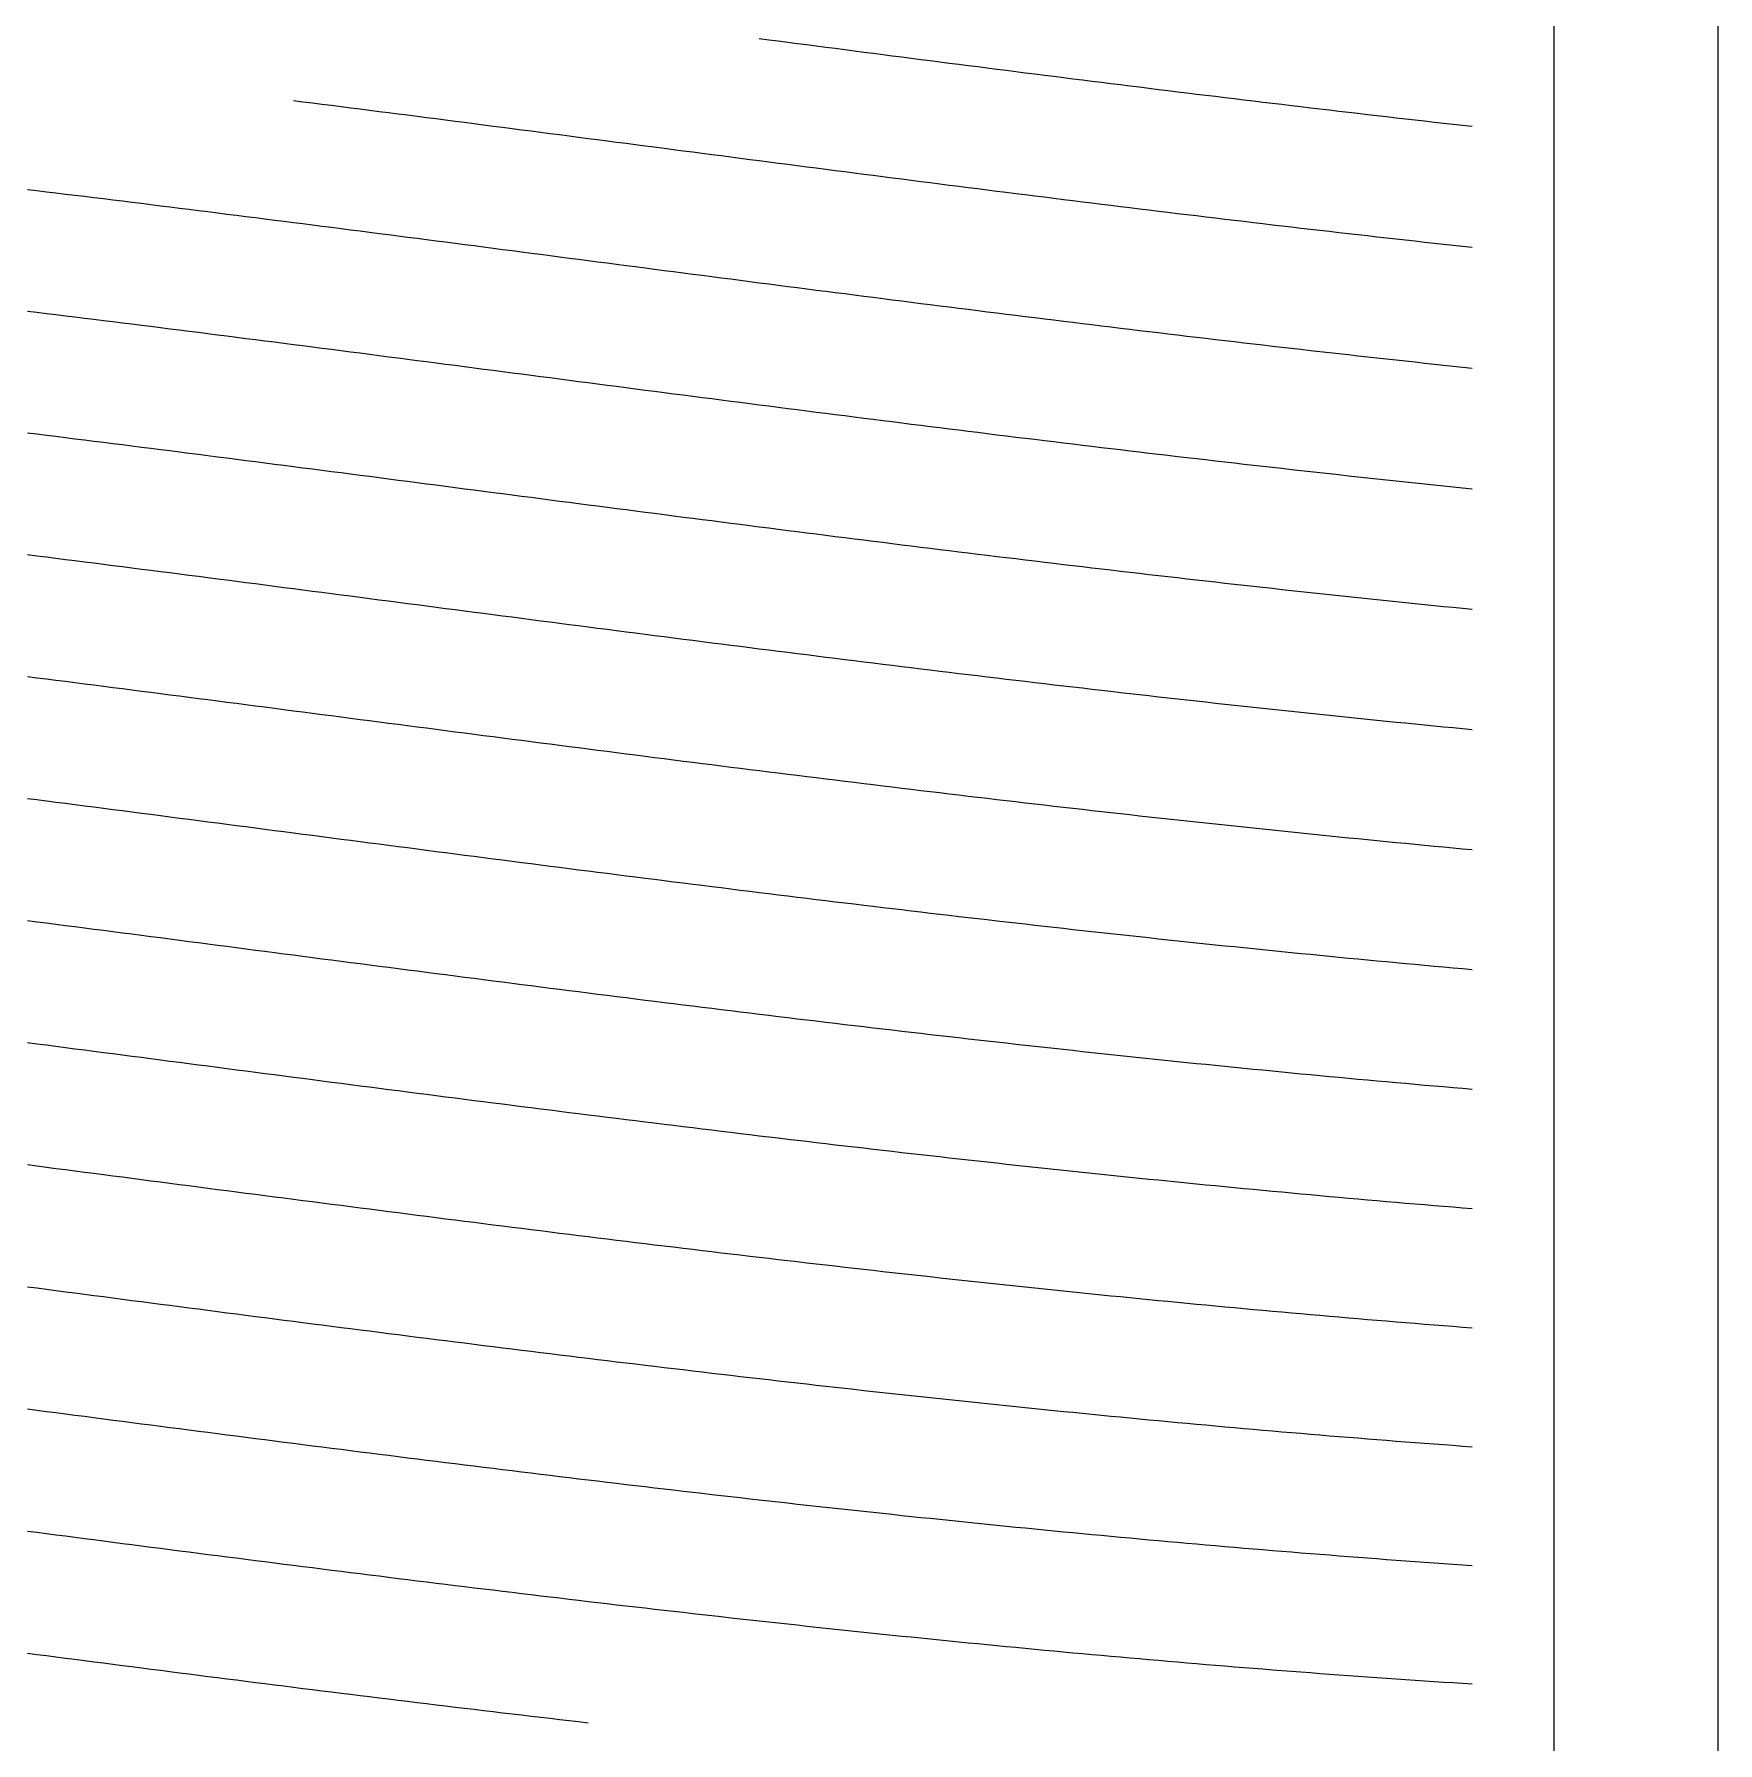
# Model space of a CAD drawing. Header units: millimetres. Extents: x 7 to 193, y 7 to 313.
# Drawn here: x 151.9 to 193, y 178.43 to 220.12 of the extents above; entities that cross this region are included whole.
import ezdxf

# ---------------------------------------------------------------- set-up
doc = ezdxf.new("R2010")
doc.units = ezdxf.units.MM
doc.layers.add('STUDY_GUIDES', color=7, linetype='Continuous')

msp = doc.modelspace()

# ---------------------------------------------------------------- linework, layer by layer
at = {"layer": 'STUDY_GUIDES'}
for points in [[(193, 301), (193, 19)], [(189, 300), (189, 20)], [(169.6, 220.0112), (169.832, 219.9811), (170.064, 219.9509), (170.296, 219.9208), (170.528, 219.8907), (170.76, 219.8607), (170.992, 219.8306), (171.224, 219.8006), (171.456, 219.7705), (171.688, 219.7405), (171.92, 219.7105), (172.152, 219.6805), (172.384, 219.6506), (172.616, 219.6207), (172.848, 219.5908), (173.08, 219.5609), (173.312, 219.5311), (173.544, 219.5013), (173.776, 219.4715), (174.008, 219.4417), (174.24, 219.412), (174.472, 219.3824), (174.704, 219.3527), (174.936, 219.3231), (175.168, 219.2936), (175.4, 219.264), (175.632, 219.2346), (175.864, 219.2051), (176.096, 219.1757), (176.328, 219.1464), (176.56, 219.1171), (176.792, 219.0878), (177.024, 219.0586), (177.256, 219.0295), (177.488, 219.0004), (177.72, 218.9714), (177.952, 218.9424), (178.184, 218.9135), (178.416, 218.8846), (178.648, 218.8558), (178.88, 218.827), (179.112, 218.7983), (179.344, 218.7697), (179.576, 218.7411), (179.808, 218.7126), (180.04, 218.6842), (180.272, 218.6558), (180.504, 218.6276), (180.736, 218.5993), (180.968, 218.5712), (181.2, 218.5431), (181.432, 218.5151), (181.664, 218.4872), (181.896, 218.4593), (182.128, 218.4315), (182.36, 218.4039), (182.592, 218.3762), (182.824, 218.3487), (183.056, 218.3213), (183.288, 218.2939), (183.52, 218.2666), (183.752, 218.2394), (183.984, 218.2123), (184.216, 218.1853), (184.448, 218.1584), (184.68, 218.1316), (184.912, 218.1048), (185.144, 218.0782), (185.376, 218.0516), (185.608, 218.0252), (185.84, 217.9988), (186.072, 217.9726), (186.304, 217.9464), (186.536, 217.9204), (186.768, 217.8944), (187, 217.8686)], [(158.232, 218.4978), (158.464, 218.4685), (158.696, 218.4392), (158.928, 218.4098), (159.16, 218.3804), (159.392, 218.3509), (159.624, 218.3214), (159.856, 218.2919), (160.088, 218.2623), (160.32, 218.2327), (160.552, 218.203), (160.784, 218.1733), (161.016, 218.1436), (161.248, 218.1138), (161.48, 218.0841), (161.712, 218.0542), (161.944, 218.0244), (162.176, 217.9945), (162.408, 217.9646), (162.64, 217.9347), (162.872, 217.9047), (163.104, 217.8747), (163.336, 217.8447), (163.568, 217.8147), (163.8, 217.7847), (164.032, 217.7546), (164.264, 217.7245), (164.496, 217.6944), (164.728, 217.6643), (164.96, 217.6342), (165.192, 217.6041), (165.424, 217.574), (165.656, 217.5438), (165.888, 217.5137), (166.12, 217.4835), (166.352, 217.4534), (166.584, 217.4232), (166.816, 217.3931), (167.048, 217.3629), (167.28, 217.3327), (167.512, 217.3026), (167.744, 217.2724), (167.976, 217.2423), (168.208, 217.2121), (168.44, 217.182), (168.672, 217.1519), (168.904, 217.1218), (169.136, 217.0917), (169.368, 217.0616), (169.6, 217.0316), (169.832, 217.0015), (170.064, 216.9715), (170.296, 216.9415), (170.528, 216.9115), (170.76, 216.8815), (170.992, 216.8516), (171.224, 216.8216), (171.456, 216.7917), (171.688, 216.7619), (171.92, 216.732), (172.152, 216.7022), (172.384, 216.6724), (172.616, 216.6427), (172.848, 216.613), (173.08, 216.5833), (173.312, 216.5537), (173.544, 216.5241), (173.776, 216.4945), (174.008, 216.465), (174.24, 216.4355), (174.472, 216.4061), (174.704, 216.3767), (174.936, 216.3473), (175.168, 216.318), (175.4, 216.2888), (175.632, 216.2596), (175.864, 216.2304), (176.096, 216.2013), (176.328, 216.1723), (176.56, 216.1433), (176.792, 216.1144), (177.024, 216.0855), (177.256, 216.0567), (177.488, 216.0279), (177.72, 215.9992), (177.952, 215.9706), (178.184, 215.942), (178.416, 215.9135), (178.648, 215.8851), (178.88, 215.8567), (179.112, 215.8284), (179.344, 215.8002), (179.576, 215.7721), (179.808, 215.744), (180.04, 215.716), (180.272, 215.6881), (180.504, 215.6602), (180.736, 215.6324), (180.968, 215.6047), (181.2, 215.5771), (181.432, 215.5496), (181.664, 215.5221), (181.896, 215.4948), (182.128, 215.4675), (182.36, 215.4403), (182.592, 215.4132), (182.824, 215.3862), (183.056, 215.3592), (183.288, 215.3324), (183.52, 215.3057), (183.752, 215.279), (183.984, 215.2525), (184.216, 215.226), (184.448, 215.1997), (184.68, 215.1734), (184.912, 215.1472), (185.144, 215.1212), (185.376, 215.0952), (185.608, 215.0694), (185.84, 215.0436), (186.072, 215.018), (186.304, 214.9925), (186.536, 214.967), (186.768, 214.9417), (187, 214.9165)], [(151.736, 216.3279), (151.968, 216.3), (152.2, 216.272), (152.432, 216.244), (152.664, 216.2159), (152.896, 216.1877), (153.128, 216.1594), (153.36, 216.1311), (153.592, 216.1027), (153.824, 216.0742), (154.056, 216.0457), (154.288, 216.0171), (154.52, 215.9885), (154.752, 215.9597), (154.984, 215.931), (155.216, 215.9021), (155.448, 215.8732), (155.68, 215.8443), (155.912, 215.8153), (156.144, 215.7862), (156.376, 215.7571), (156.608, 215.7279), (156.84, 215.6987), (157.072, 215.6694), (157.304, 215.6401), (157.536, 215.6107), (157.768, 215.5813), (158, 215.5519), (158.232, 215.5224), (158.464, 215.4928), (158.696, 215.4632), (158.928, 215.4336), (159.16, 215.404), (159.392, 215.3743), (159.624, 215.3445), (159.856, 215.3148), (160.088, 215.285), (160.32, 215.2552), (160.552, 215.2253), (160.784, 215.1954), (161.016, 215.1655), (161.248, 215.1356), (161.48, 215.1056), (161.712, 215.0757), (161.944, 215.0457), (162.176, 215.0156), (162.408, 214.9856), (162.64, 214.9555), (162.872, 214.9255), (163.104, 214.8954), (163.336, 214.8653), (163.568, 214.8352), (163.8, 214.8051), (164.032, 214.7749), (164.264, 214.7448), (164.496, 214.7146), (164.728, 214.6845), (164.96, 214.6543), (165.192, 214.6242), (165.424, 214.594), (165.656, 214.5638), (165.888, 214.5337), (166.12, 214.5035), (166.352, 214.4734), (166.584, 214.4432), (166.816, 214.4131), (167.048, 214.383), (167.28, 214.3529), (167.512, 214.3227), (167.744, 214.2927), (167.976, 214.2626), (168.208, 214.2325), (168.44, 214.2025), (168.672, 214.1724), (168.904, 214.1424), (169.136, 214.1124), (169.368, 214.0824), (169.6, 214.0525), (169.832, 214.0226), (170.064, 213.9927), (170.296, 213.9628), (170.528, 213.933), (170.76, 213.9032), (170.992, 213.8734), (171.224, 213.8436), (171.456, 213.8139), (171.688, 213.7842), (171.92, 213.7546), (172.152, 213.725), (172.384, 213.6954), (172.616, 213.6659), (172.848, 213.6364), (173.08, 213.607), (173.312, 213.5776), (173.544, 213.5482), (173.776, 213.5189), (174.008, 213.4897), (174.24, 213.4605), (174.472, 213.4313), (174.704, 213.4022), (174.936, 213.3732), (175.168, 213.3442), (175.4, 213.3153), (175.632, 213.2864), (175.864, 213.2576), (176.096, 213.2288), (176.328, 213.2001), (176.56, 213.1715), (176.792, 213.1429), (177.024, 213.1144), (177.256, 213.086), (177.488, 213.0576), (177.72, 213.0293), (177.952, 213.0011), (178.184, 212.973), (178.416, 212.9449), (178.648, 212.9169), (178.88, 212.8889), (179.112, 212.8611), (179.344, 212.8333), (179.576, 212.8056), (179.808, 212.778), (180.04, 212.7505), (180.272, 212.723), (180.504, 212.6956), (180.736, 212.6684), (180.968, 212.6412), (181.2, 212.614), (181.432, 212.587), (181.664, 212.5601), (181.896, 212.5333), (182.128, 212.5065), (182.36, 212.4799), (182.592, 212.4533), (182.824, 212.4269), (183.056, 212.4005), (183.288, 212.3742), (183.52, 212.3481), (183.752, 212.322), (183.984, 212.2961), (184.216, 212.2702), (184.448, 212.2445), (184.68, 212.2188), (184.912, 212.1933), (185.144, 212.1678), (185.376, 212.1425), (185.608, 212.1173), (185.84, 212.0922), (186.072, 212.0672), (186.304, 212.0424), (186.536, 212.0176), (186.768, 211.993), (187, 211.9684)], [(151.736, 213.3603), (151.968, 213.332), (152.2, 213.3036), (152.432, 213.2751), (152.664, 213.2466), (152.896, 213.218), (153.128, 213.1894), (153.36, 213.1607), (153.592, 213.1319), (153.824, 213.103), (154.056, 213.0741), (154.288, 213.0452), (154.52, 213.0162), (154.752, 212.9871), (154.984, 212.958), (155.216, 212.9288), (155.448, 212.8996), (155.68, 212.8703), (155.912, 212.841), (156.144, 212.8117), (156.376, 212.7822), (156.608, 212.7528), (156.84, 212.7233), (157.072, 212.6938), (157.304, 212.6642), (157.536, 212.6346), (157.768, 212.6049), (158, 212.5752), (158.232, 212.5455), (158.464, 212.5157), (158.696, 212.4859), (158.928, 212.4561), (159.16, 212.4263), (159.392, 212.3964), (159.624, 212.3665), (159.856, 212.3365), (160.088, 212.3066), (160.32, 212.2766), (160.552, 212.2466), (160.784, 212.2166), (161.016, 212.1866), (161.248, 212.1565), (161.48, 212.1264), (161.712, 212.0963), (161.944, 212.0662), (162.176, 212.0361), (162.408, 212.006), (162.64, 211.9759), (162.872, 211.9457), (163.104, 211.9156), (163.336, 211.8854), (163.568, 211.8553), (163.8, 211.8251), (164.032, 211.795), (164.264, 211.7648), (164.496, 211.7346), (164.728, 211.7045), (164.96, 211.6743), (165.192, 211.6442), (165.424, 211.6141), (165.656, 211.5839), (165.888, 211.5538), (166.12, 211.5237), (166.352, 211.4936), (166.584, 211.4635), (166.816, 211.4335), (167.048, 211.4034), (167.28, 211.3734), (167.512, 211.3434), (167.744, 211.3134), (167.976, 211.2834), (168.208, 211.2534), (168.44, 211.2235), (168.672, 211.1936), (168.904, 211.1638), (169.136, 211.1339), (169.368, 211.1041), (169.6, 211.0743), (169.832, 211.0446), (170.064, 211.0149), (170.296, 210.9852), (170.528, 210.9555), (170.76, 210.9259), (170.992, 210.8964), (171.224, 210.8668), (171.456, 210.8374), (171.688, 210.8079), (171.92, 210.7785), (172.152, 210.7492), (172.384, 210.7199), (172.616, 210.6906), (172.848, 210.6614), (173.08, 210.6323), (173.312, 210.6032), (173.544, 210.5741), (173.776, 210.5451), (174.008, 210.5162), (174.24, 210.4873), (174.472, 210.4585), (174.704, 210.4297), (174.936, 210.401), (175.168, 210.3724), (175.4, 210.3438), (175.632, 210.3153), (175.864, 210.2869), (176.096, 210.2585), (176.328, 210.2302), (176.56, 210.202), (176.792, 210.1739), (177.024, 210.1458), (177.256, 210.1178), (177.488, 210.0898), (177.72, 210.062), (177.952, 210.0342), (178.184, 210.0065), (178.416, 209.9789), (178.648, 209.9513), (178.88, 209.9239), (179.112, 209.8965), (179.344, 209.8692), (179.576, 209.842), (179.808, 209.8149), (180.04, 209.7879), (180.272, 209.761), (180.504, 209.7341), (180.736, 209.7074), (180.968, 209.6807), (181.2, 209.6542), (181.432, 209.6277), (181.664, 209.6013), (181.896, 209.5751), (182.128, 209.5489), (182.36, 209.5228), (182.592, 209.4969), (182.824, 209.471), (183.056, 209.4453), (183.288, 209.4196), (183.52, 209.3941), (183.752, 209.3686), (183.984, 209.3433), (184.216, 209.3181), (184.448, 209.293), (184.68, 209.268), (184.912, 209.2431), (185.144, 209.2184), (185.376, 209.1937), (185.608, 209.1692), (185.84, 209.1448), (186.072, 209.1205), (186.304, 209.0963), (186.536, 209.0723), (186.768, 209.0484), (187, 209.0246)], [(151.736, 210.3903), (151.968, 210.3616), (152.2, 210.3328), (152.432, 210.304), (152.664, 210.2751), (152.896, 210.2461), (153.128, 210.2171), (153.36, 210.188), (153.592, 210.1589), (153.824, 210.1298), (154.056, 210.1005), (154.288, 210.0713), (154.52, 210.042), (154.752, 210.0126), (154.984, 209.9832), (155.216, 209.9537), (155.448, 209.9242), (155.68, 209.8947), (155.912, 209.8651), (156.144, 209.8355), (156.376, 209.8058), (156.608, 209.7762), (156.84, 209.7464), (157.072, 209.7167), (157.304, 209.6869), (157.536, 209.6571), (157.768, 209.6272), (158, 209.5973), (158.232, 209.5674), (158.464, 209.5375), (158.696, 209.5075), (158.928, 209.4776), (159.16, 209.4476), (159.392, 209.4175), (159.624, 209.3875), (159.856, 209.3575), (160.088, 209.3274), (160.32, 209.2973), (160.552, 209.2672), (160.784, 209.2371), (161.016, 209.207), (161.248, 209.1768), (161.48, 209.1467), (161.712, 209.1165), (161.944, 209.0864), (162.176, 209.0562), (162.408, 209.0261), (162.64, 208.9959), (162.872, 208.9658), (163.104, 208.9356), (163.336, 208.9054), (163.568, 208.8753), (163.8, 208.8452), (164.032, 208.815), (164.264, 208.7849), (164.496, 208.7548), (164.728, 208.7247), (164.96, 208.6946), (165.192, 208.6645), (165.424, 208.6344), (165.656, 208.6044), (165.888, 208.5743), (166.12, 208.5443), (166.352, 208.5143), (166.584, 208.4843), (166.816, 208.4544), (167.048, 208.4245), (167.28, 208.3946), (167.512, 208.3647), (167.744, 208.3349), (167.976, 208.305), (168.208, 208.2753), (168.44, 208.2455), (168.672, 208.2158), (168.904, 208.1861), (169.136, 208.1565), (169.368, 208.1269), (169.6, 208.0973), (169.832, 208.0678), (170.064, 208.0383), (170.296, 208.0089), (170.528, 207.9795), (170.76, 207.9501), (170.992, 207.9208), (171.224, 207.8916), (171.456, 207.8623), (171.688, 207.8332), (171.92, 207.8041), (172.152, 207.775), (172.384, 207.7461), (172.616, 207.7171), (172.848, 207.6882), (173.08, 207.6594), (173.312, 207.6307), (173.544, 207.602), (173.776, 207.5733), (174.008, 207.5448), (174.24, 207.5162), (174.472, 207.4878), (174.704, 207.4594), (174.936, 207.4311), (175.168, 207.4029), (175.4, 207.3747), (175.632, 207.3467), (175.864, 207.3186), (176.096, 207.2907), (176.328, 207.2628), (176.56, 207.2351), (176.792, 207.2074), (177.024, 207.1797), (177.256, 207.1522), (177.488, 207.1247), (177.72, 207.0974), (177.952, 207.0701), (178.184, 207.0429), (178.416, 207.0158), (178.648, 206.9887), (178.88, 206.9618), (179.112, 206.935), (179.344, 206.9082), (179.576, 206.8816), (179.808, 206.855), (180.04, 206.8285), (180.272, 206.8022), (180.504, 206.7759), (180.736, 206.7497), (180.968, 206.7237), (181.2, 206.6977), (181.432, 206.6718), (181.664, 206.6461), (181.896, 206.6204), (182.128, 206.5949), (182.36, 206.5694), (182.592, 206.5441), (182.824, 206.5189), (183.056, 206.4938), (183.288, 206.4688), (183.52, 206.4439), (183.752, 206.4192), (183.984, 206.3945), (184.216, 206.37), (184.448, 206.3456), (184.68, 206.3213), (184.912, 206.2971), (185.144, 206.2731), (185.376, 206.2491), (185.608, 206.2253), (185.84, 206.2016), (186.072, 206.1781), (186.304, 206.1547), (186.536, 206.1314), (186.768, 206.1082), (187, 206.0851)], [(151.736, 207.418), (151.968, 207.389), (152.2, 207.3598), (152.432, 207.3307), (152.664, 207.3015), (152.896, 207.2722), (153.128, 207.2429), (153.36, 207.2135), (153.592, 207.1841), (153.824, 207.1547), (154.056, 207.1252), (154.288, 207.0956), (154.52, 207.0661), (154.752, 207.0364), (154.984, 207.0068), (155.216, 206.9771), (155.448, 206.9474), (155.68, 206.9176), (155.912, 206.8878), (156.144, 206.858), (156.376, 206.8282), (156.608, 206.7983), (156.84, 206.7684), (157.072, 206.7384), (157.304, 206.7085), (157.536, 206.6785), (157.768, 206.6485), (158, 206.6185), (158.232, 206.5885), (158.464, 206.5584), (158.696, 206.5283), (158.928, 206.4982), (159.16, 206.4681), (159.392, 206.438), (159.624, 206.4079), (159.856, 206.3778), (160.088, 206.3476), (160.32, 206.3175), (160.552, 206.2873), (160.784, 206.2572), (161.016, 206.227), (161.248, 206.1969), (161.48, 206.1667), (161.712, 206.1366), (161.944, 206.1064), (162.176, 206.0763), (162.408, 206.0461), (162.64, 206.016), (162.872, 205.9858), (163.104, 205.9557), (163.336, 205.9256), (163.568, 205.8955), (163.8, 205.8654), (164.032, 205.8354), (164.264, 205.8053), (164.496, 205.7753), (164.728, 205.7453), (164.96, 205.7153), (165.192, 205.6853), (165.424, 205.6553), (165.656, 205.6254), (165.888, 205.5955), (166.12, 205.5656), (166.352, 205.5358), (166.584, 205.506), (166.816, 205.4762), (167.048, 205.4465), (167.28, 205.4167), (167.512, 205.3871), (167.744, 205.3574), (167.976, 205.3278), (168.208, 205.2982), (168.44, 205.2687), (168.672, 205.2392), (168.904, 205.2098), (169.136, 205.1804), (169.368, 205.151), (169.6, 205.1217), (169.832, 205.0925), (170.064, 205.0633), (170.296, 205.0341), (170.528, 205.005), (170.76, 204.976), (170.992, 204.947), (171.224, 204.918), (171.456, 204.8891), (171.688, 204.8603), (171.92, 204.8316), (172.152, 204.8029), (172.384, 204.7742), (172.616, 204.7457), (172.848, 204.7171), (173.08, 204.6887), (173.312, 204.6603), (173.544, 204.632), (173.776, 204.6038), (174.008, 204.5756), (174.24, 204.5475), (174.472, 204.5195), (174.704, 204.4916), (174.936, 204.4637), (175.168, 204.4359), (175.4, 204.4082), (175.632, 204.3806), (175.864, 204.3531), (176.096, 204.3256), (176.328, 204.2982), (176.56, 204.2709), (176.792, 204.2437), (177.024, 204.2166), (177.256, 204.1896), (177.488, 204.1627), (177.72, 204.1358), (177.952, 204.1091), (178.184, 204.0824), (178.416, 204.0558), (178.648, 204.0294), (178.88, 204.003), (179.112, 203.9767), (179.344, 203.9506), (179.576, 203.9245), (179.808, 203.8985), (180.04, 203.8727), (180.272, 203.8469), (180.504, 203.8212), (180.736, 203.7957), (180.968, 203.7703), (181.2, 203.7449), (181.432, 203.7197), (181.664, 203.6946), (181.896, 203.6696), (182.128, 203.6447), (182.36, 203.6199), (182.592, 203.5953), (182.824, 203.5708), (183.056, 203.5463), (183.288, 203.522), (183.52, 203.4979), (183.752, 203.4738), (183.984, 203.4499), (184.216, 203.4261), (184.448, 203.4024), (184.68, 203.3788), (184.912, 203.3554), (185.144, 203.3321), (185.376, 203.3089), (185.608, 203.2859), (185.84, 203.2629), (186.072, 203.2402), (186.304, 203.2175), (186.536, 203.195), (186.768, 203.1726), (187, 203.1504)], [(151.736, 204.4438), (151.968, 204.4144), (152.2, 204.385), (152.432, 204.3556), (152.664, 204.3261), (152.896, 204.2966), (153.128, 204.267), (153.36, 204.2374), (153.592, 204.2077), (153.824, 204.178), (154.056, 204.1483), (154.288, 204.1186), (154.52, 204.0888), (154.752, 204.059), (154.984, 204.0291), (155.216, 203.9992), (155.448, 203.9693), (155.68, 203.9394), (155.912, 203.9094), (156.144, 203.8795), (156.376, 203.8495), (156.608, 203.8194), (156.84, 203.7894), (157.072, 203.7594), (157.304, 203.7293), (157.536, 203.6992), (157.768, 203.6691), (158, 203.639), (158.232, 203.6089), (158.464, 203.5787), (158.696, 203.5486), (158.928, 203.5185), (159.16, 203.4883), (159.392, 203.4581), (159.624, 203.428), (159.856, 203.3978), (160.088, 203.3677), (160.32, 203.3375), (160.552, 203.3074), (160.784, 203.2772), (161.016, 203.2471), (161.248, 203.2169), (161.48, 203.1868), (161.712, 203.1567), (161.944, 203.1266), (162.176, 203.0965), (162.408, 203.0664), (162.64, 203.0363), (162.872, 203.0063), (163.104, 202.9762), (163.336, 202.9462), (163.568, 202.9162), (163.8, 202.8862), (164.032, 202.8563), (164.264, 202.8264), (164.496, 202.7965), (164.728, 202.7666), (164.96, 202.7367), (165.192, 202.7069), (165.424, 202.6772), (165.656, 202.6474), (165.888, 202.6177), (166.12, 202.588), (166.352, 202.5584), (166.584, 202.5287), (166.816, 202.4992), (167.048, 202.4696), (167.28, 202.4402), (167.512, 202.4107), (167.744, 202.3813), (167.976, 202.352), (168.208, 202.3227), (168.44, 202.2934), (168.672, 202.2642), (168.904, 202.235), (169.136, 202.2059), (169.368, 202.1769), (169.6, 202.1479), (169.832, 202.1189), (170.064, 202.0901), (170.296, 202.0612), (170.528, 202.0325), (170.76, 202.0038), (170.992, 201.9751), (171.224, 201.9466), (171.456, 201.9181), (171.688, 201.8896), (171.92, 201.8612), (172.152, 201.8329), (172.384, 201.8047), (172.616, 201.7765), (172.848, 201.7484), (173.08, 201.7204), (173.312, 201.6925), (173.544, 201.6646), (173.776, 201.6368), (174.008, 201.6091), (174.24, 201.5815), (174.472, 201.5539), (174.704, 201.5265), (174.936, 201.4991), (175.168, 201.4718), (175.4, 201.4446), (175.632, 201.4175), (175.864, 201.3904), (176.096, 201.3635), (176.328, 201.3367), (176.56, 201.3099), (176.792, 201.2832), (177.024, 201.2567), (177.256, 201.2302), (177.488, 201.2038), (177.72, 201.1776), (177.952, 201.1514), (178.184, 201.1253), (178.416, 201.0993), (178.648, 201.0735), (178.88, 201.0477), (179.112, 201.0221), (179.344, 200.9965), (179.576, 200.9711), (179.808, 200.9457), (180.04, 200.9205), (180.272, 200.8954), (180.504, 200.8704), (180.736, 200.8455), (180.968, 200.8207), (181.2, 200.7961), (181.432, 200.7715), (181.664, 200.7471), (181.896, 200.7228), (182.128, 200.6986), (182.36, 200.6746), (182.592, 200.6506), (182.824, 200.6268), (183.056, 200.6031), (183.288, 200.5796), (183.52, 200.5561), (183.752, 200.5328), (183.984, 200.5096), (184.216, 200.4866), (184.448, 200.4637), (184.68, 200.4409), (184.912, 200.4182), (185.144, 200.3957), (185.376, 200.3733), (185.608, 200.3511), (185.84, 200.329), (186.072, 200.307), (186.304, 200.2851), (186.536, 200.2635), (186.768, 200.2419), (187, 200.2205)], [(151.736, 201.4679), (151.968, 201.4383), (152.2, 201.4087), (152.432, 201.379), (152.664, 201.3493), (152.896, 201.3195), (153.128, 201.2897), (153.36, 201.2599), (153.592, 201.2301), (153.824, 201.2002), (154.056, 201.1703), (154.288, 201.1403), (154.52, 201.1104), (154.752, 201.0804), (154.984, 201.0504), (155.216, 201.0204), (155.448, 200.9904), (155.68, 200.9603), (155.912, 200.9302), (156.144, 200.9002), (156.376, 200.8701), (156.608, 200.8399), (156.84, 200.8098), (157.072, 200.7797), (157.304, 200.7496), (157.536, 200.7194), (157.768, 200.6893), (158, 200.6591), (158.232, 200.6289), (158.464, 200.5988), (158.696, 200.5686), (158.928, 200.5385), (159.16, 200.5083), (159.392, 200.4782), (159.624, 200.448), (159.856, 200.4179), (160.088, 200.3877), (160.32, 200.3576), (160.552, 200.3275), (160.784, 200.2974), (161.016, 200.2673), (161.248, 200.2373), (161.48, 200.2072), (161.712, 200.1772), (161.944, 200.1472), (162.176, 200.1172), (162.408, 200.0872), (162.64, 200.0572), (162.872, 200.0273), (163.104, 199.9974), (163.336, 199.9675), (163.568, 199.9377), (163.8, 199.9079), (164.032, 199.8781), (164.264, 199.8483), (164.496, 199.8186), (164.728, 199.7889), (164.96, 199.7593), (165.192, 199.7297), (165.424, 199.7001), (165.656, 199.6706), (165.888, 199.6411), (166.12, 199.6117), (166.352, 199.5823), (166.584, 199.5529), (166.816, 199.5236), (167.048, 199.4943), (167.28, 199.4651), (167.512, 199.436), (167.744, 199.4069), (167.976, 199.3778), (168.208, 199.3488), (168.44, 199.3199), (168.672, 199.291), (168.904, 199.2622), (169.136, 199.2334), (169.368, 199.2047), (169.6, 199.176), (169.832, 199.1475), (170.064, 199.119), (170.296, 199.0905), (170.528, 199.0621), (170.76, 199.0338), (170.992, 199.0056), (171.224, 198.9774), (171.456, 198.9493), (171.688, 198.9213), (171.92, 198.8934), (172.152, 198.8655), (172.384, 198.8377), (172.616, 198.81), (172.848, 198.7824), (173.08, 198.7548), (173.312, 198.7273), (173.544, 198.7), (173.776, 198.6727), (174.008, 198.6455), (174.24, 198.6183), (174.472, 198.5913), (174.704, 198.5644), (174.936, 198.5375), (175.168, 198.5108), (175.4, 198.4841), (175.632, 198.4575), (175.864, 198.431), (176.096, 198.4047), (176.328, 198.3784), (176.56, 198.3522), (176.792, 198.3261), (177.024, 198.3002), (177.256, 198.2743), (177.488, 198.2485), (177.72, 198.2229), (177.952, 198.1973), (178.184, 198.1719), (178.416, 198.1465), (178.648, 198.1213), (178.88, 198.0962), (179.112, 198.0712), (179.344, 198.0463), (179.576, 198.0215), (179.808, 197.9969), (180.04, 197.9723), (180.272, 197.9479), (180.504, 197.9236), (180.736, 197.8994), (180.968, 197.8753), (181.2, 197.8514), (181.432, 197.8276), (181.664, 197.8039), (181.896, 197.7803), (182.128, 197.7569), (182.36, 197.7336), (182.592, 197.7104), (182.824, 197.6873), (183.056, 197.6644), (183.288, 197.6416), (183.52, 197.6189), (183.752, 197.5964), (183.984, 197.574), (184.216, 197.5518), (184.448, 197.5297), (184.68, 197.5077), (184.912, 197.4858), (185.144, 197.4641), (185.376, 197.4426), (185.608, 197.4212), (185.84, 197.3999), (186.072, 197.3788), (186.304, 197.3578), (186.536, 197.3369), (186.768, 197.3162), (187, 197.2957)], [(151.736, 198.4907), (151.968, 198.4608), (152.2, 198.431), (152.432, 198.4011), (152.664, 198.3712), (152.896, 198.3413), (153.128, 198.3113), (153.36, 198.2814), (153.592, 198.2514), (153.824, 198.2214), (154.056, 198.1913), (154.288, 198.1613), (154.52, 198.1312), (154.752, 198.1011), (154.984, 198.071), (155.216, 198.0409), (155.448, 198.0108), (155.68, 197.9806), (155.912, 197.9505), (156.144, 197.9204), (156.376, 197.8902), (156.608, 197.8601), (156.84, 197.8299), (157.072, 197.7997), (157.304, 197.7696), (157.536, 197.7394), (157.768, 197.7093), (158, 197.6791), (158.232, 197.649), (158.464, 197.6188), (158.696, 197.5887), (158.928, 197.5586), (159.16, 197.5285), (159.392, 197.4984), (159.624, 197.4683), (159.856, 197.4382), (160.088, 197.4082), (160.32, 197.3781), (160.552, 197.3481), (160.784, 197.3181), (161.016, 197.2881), (161.248, 197.2582), (161.48, 197.2283), (161.712, 197.1984), (161.944, 197.1685), (162.176, 197.1386), (162.408, 197.1088), (162.64, 197.079), (162.872, 197.0493), (163.104, 197.0196), (163.336, 196.9899), (163.568, 196.9602), (163.8, 196.9306), (164.032, 196.9011), (164.264, 196.8715), (164.496, 196.842), (164.728, 196.8126), (164.96, 196.7832), (165.192, 196.7538), (165.424, 196.7245), (165.656, 196.6953), (165.888, 196.666), (166.12, 196.6369), (166.352, 196.6078), (166.584, 196.5787), (166.816, 196.5497), (167.048, 196.5208), (167.28, 196.4919), (167.512, 196.4631), (167.744, 196.4343), (167.976, 196.4056), (168.208, 196.3769), (168.44, 196.3484), (168.672, 196.3199), (168.904, 196.2914), (169.136, 196.263), (169.368, 196.2347), (169.6, 196.2065), (169.832, 196.1783), (170.064, 196.1502), (170.296, 196.1222), (170.528, 196.0942), (170.76, 196.0664), (170.992, 196.0386), (171.224, 196.0109), (171.456, 195.9832), (171.688, 195.9557), (171.92, 195.9282), (172.152, 195.9008), (172.384, 195.8735), (172.616, 195.8463), (172.848, 195.8192), (173.08, 195.7922), (173.312, 195.7652), (173.544, 195.7384), (173.776, 195.7116), (174.008, 195.6849), (174.24, 195.6584), (174.472, 195.6319), (174.704, 195.6055), (174.936, 195.5792), (175.168, 195.553), (175.4, 195.527), (175.632, 195.501), (175.864, 195.4751), (176.096, 195.4493), (176.328, 195.4237), (176.56, 195.3981), (176.792, 195.3727), (177.024, 195.3473), (177.256, 195.3221), (177.488, 195.297), (177.72, 195.272), (177.952, 195.2471), (178.184, 195.2223), (178.416, 195.1976), (178.648, 195.1731), (178.88, 195.1487), (179.112, 195.1244), (179.344, 195.1002), (179.576, 195.0761), (179.808, 195.0522), (180.04, 195.0283), (180.272, 195.0046), (180.504, 194.9811), (180.736, 194.9576), (180.968, 194.9343), (181.2, 194.9111), (181.432, 194.8881), (181.664, 194.8651), (181.896, 194.8423), (182.128, 194.8197), (182.36, 194.7971), (182.592, 194.7747), (182.824, 194.7525), (183.056, 194.7304), (183.288, 194.7084), (183.52, 194.6865), (183.752, 194.6648), (183.984, 194.6433), (184.216, 194.6218), (184.448, 194.6006), (184.68, 194.5794), (184.912, 194.5584), (185.144, 194.5376), (185.376, 194.5169), (185.608, 194.4963), (185.84, 194.4759), (186.072, 194.4557), (186.304, 194.4356), (186.536, 194.4156), (186.768, 194.3958), (187, 194.3762)], [(151.736, 195.5123), (151.968, 195.4823), (152.2, 195.4523), (152.432, 195.4223), (152.664, 195.3923), (152.896, 195.3622), (153.128, 195.3321), (153.36, 195.3021), (153.592, 195.272), (153.824, 195.2419), (154.056, 195.2117), (154.288, 195.1816), (154.52, 195.1515), (154.752, 195.1213), (154.984, 195.0912), (155.216, 195.061), (155.448, 195.0309), (155.68, 195.0007), (155.912, 194.9705), (156.144, 194.9404), (156.376, 194.9102), (156.608, 194.8801), (156.84, 194.8499), (157.072, 194.8198), (157.304, 194.7897), (157.536, 194.7595), (157.768, 194.7294), (158, 194.6993), (158.232, 194.6692), (158.464, 194.6392), (158.696, 194.6091), (158.928, 194.5791), (159.16, 194.5491), (159.392, 194.5191), (159.624, 194.4891), (159.856, 194.4591), (160.088, 194.4292), (160.32, 194.3993), (160.552, 194.3694), (160.784, 194.3396), (161.016, 194.3098), (161.248, 194.28), (161.48, 194.2502), (161.712, 194.2205), (161.944, 194.1908), (162.176, 194.1612), (162.408, 194.1316), (162.64, 194.102), (162.872, 194.0725), (163.104, 194.043), (163.336, 194.0135), (163.568, 193.9841), (163.8, 193.9548), (164.032, 193.9254), (164.264, 193.8962), (164.496, 193.867), (164.728, 193.8378), (164.96, 193.8087), (165.192, 193.7796), (165.424, 193.7506), (165.656, 193.7217), (165.888, 193.6928), (166.12, 193.664), (166.352, 193.6352), (166.584, 193.6065), (166.816, 193.5779), (167.048, 193.5493), (167.28, 193.5208), (167.512, 193.4923), (167.744, 193.4639), (167.976, 193.4356), (168.208, 193.4074), (168.44, 193.3792), (168.672, 193.3511), (168.904, 193.3231), (169.136, 193.2951), (169.368, 193.2673), (169.6, 193.2395), (169.832, 193.2117), (170.064, 193.1841), (170.296, 193.1566), (170.528, 193.1291), (170.76, 193.1017), (170.992, 193.0744), (171.224, 193.0472), (171.456, 193.0201), (171.688, 192.993), (171.92, 192.9661), (172.152, 192.9392), (172.384, 192.9124), (172.616, 192.8858), (172.848, 192.8592), (173.08, 192.8327), (173.312, 192.8063), (173.544, 192.7801), (173.776, 192.7539), (174.008, 192.7278), (174.24, 192.7018), (174.472, 192.6759), (174.704, 192.6502), (174.936, 192.6245), (175.168, 192.5989), (175.4, 192.5735), (175.632, 192.5481), (175.864, 192.5229), (176.096, 192.4978), (176.328, 192.4728), (176.56, 192.4479), (176.792, 192.4231), (177.024, 192.3984), (177.256, 192.3739), (177.488, 192.3494), (177.72, 192.3251), (177.952, 192.3009), (178.184, 192.2769), (178.416, 192.2529), (178.648, 192.2291), (178.88, 192.2054), (179.112, 192.1818), (179.344, 192.1584), (179.576, 192.135), (179.808, 192.1118), (180.04, 192.0888), (180.272, 192.0658), (180.504, 192.043), (180.736, 192.0204), (180.968, 191.9978), (181.2, 191.9754), (181.432, 191.9532), (181.664, 191.9311), (181.896, 191.9091), (182.128, 191.8872), (182.36, 191.8655), (182.592, 191.8439), (182.824, 191.8225), (183.056, 191.8012), (183.288, 191.7801), (183.52, 191.7591), (183.752, 191.7382), (183.984, 191.7175), (184.216, 191.697), (184.448, 191.6766), (184.68, 191.6563), (184.912, 191.6362), (185.144, 191.6162), (185.376, 191.5964), (185.608, 191.5768), (185.84, 191.5573), (186.072, 191.5379), (186.304, 191.5188), (186.536, 191.4997), (186.768, 191.4808), (187, 191.4621)], [(151.736, 192.5331), (151.968, 192.503), (152.2, 192.4729), (152.432, 192.4428), (152.664, 192.4127), (152.896, 192.3826), (153.128, 192.3524), (153.36, 192.3223), (153.592, 192.2921), (153.824, 192.262), (154.056, 192.2318), (154.288, 192.2017), (154.52, 192.1715), (154.752, 192.1413), (154.984, 192.1112), (155.216, 192.081), (155.448, 192.0509), (155.68, 192.0207), (155.912, 191.9906), (156.144, 191.9605), (156.376, 191.9304), (156.608, 191.9003), (156.84, 191.8702), (157.072, 191.8401), (157.304, 191.8101), (157.536, 191.78), (157.768, 191.75), (158, 191.72), (158.232, 191.69), (158.464, 191.6601), (158.696, 191.6302), (158.928, 191.6003), (159.16, 191.5704), (159.392, 191.5405), (159.624, 191.5107), (159.856, 191.4809), (160.088, 191.4512), (160.32, 191.4214), (160.552, 191.3918), (160.784, 191.3621), (161.016, 191.3325), (161.248, 191.3029), (161.48, 191.2734), (161.712, 191.2439), (161.944, 191.2144), (162.176, 191.185), (162.408, 191.1557), (162.64, 191.1264), (162.872, 191.0971), (163.104, 191.0679), (163.336, 191.0387), (163.568, 191.0096), (163.8, 190.9806), (164.032, 190.9516), (164.264, 190.9226), (164.496, 190.8937), (164.728, 190.8649), (164.96, 190.8361), (165.192, 190.8074), (165.424, 190.7788), (165.656, 190.7502), (165.888, 190.7217), (166.12, 190.6932), (166.352, 190.6648), (166.584, 190.6365), (166.816, 190.6083), (167.048, 190.5801), (167.28, 190.552), (167.512, 190.524), (167.744, 190.496), (167.976, 190.4681), (168.208, 190.4403), (168.44, 190.4126), (168.672, 190.385), (168.904, 190.3574), (169.136, 190.33), (169.368, 190.3026), (169.6, 190.2753), (169.832, 190.248), (170.064, 190.2209), (170.296, 190.1939), (170.528, 190.1669), (170.76, 190.1401), (170.992, 190.1133), (171.224, 190.0866), (171.456, 190.06), (171.688, 190.0336), (171.92, 190.0072), (172.152, 189.9809), (172.384, 189.9547), (172.616, 189.9286), (172.848, 189.9026), (173.08, 189.8767), (173.312, 189.851), (173.544, 189.8253), (173.776, 189.7997), (174.008, 189.7743), (174.24, 189.7489), (174.472, 189.7237), (174.704, 189.6986), (174.936, 189.6736), (175.168, 189.6487), (175.4, 189.6239), (175.632, 189.5992), (175.864, 189.5746), (176.096, 189.5502), (176.328, 189.5259), (176.56, 189.5017), (176.792, 189.4776), (177.024, 189.4537), (177.256, 189.4298), (177.488, 189.4061), (177.72, 189.3826), (177.952, 189.3591), (178.184, 189.3358), (178.416, 189.3126), (178.648, 189.2895), (178.88, 189.2666), (179.112, 189.2438), (179.344, 189.2211), (179.576, 189.1986), (179.808, 189.1762), (180.04, 189.1539), (180.272, 189.1318), (180.504, 189.1098), (180.736, 189.0879), (180.968, 189.0662), (181.2, 189.0446), (181.432, 189.0232), (181.664, 189.0019), (181.896, 188.9808), (182.128, 188.9598), (182.36, 188.9389), (182.592, 188.9182), (182.824, 188.8976), (183.056, 188.8772), (183.288, 188.857), (183.52, 188.8368), (183.752, 188.8169), (183.984, 188.7971), (184.216, 188.7774), (184.448, 188.7579), (184.68, 188.7386), (184.912, 188.7194), (185.144, 188.7003), (185.376, 188.6814), (185.608, 188.6627), (185.84, 188.6442), (186.072, 188.6258), (186.304, 188.6075), (186.536, 188.5894), (186.768, 188.5715), (187, 188.5538)], [(151.736, 189.5534), (151.968, 189.5232), (152.2, 189.4931), (152.432, 189.4629), (152.664, 189.4328), (152.896, 189.4026), (153.128, 189.3724), (153.36, 189.3423), (153.592, 189.3121), (153.824, 189.282), (154.056, 189.2518), (154.288, 189.2217), (154.52, 189.1916), (154.752, 189.1614), (154.984, 189.1313), (155.216, 189.1012), (155.448, 189.0711), (155.68, 189.0411), (155.912, 189.011), (156.144, 188.981), (156.376, 188.951), (156.608, 188.921), (156.84, 188.891), (157.072, 188.861), (157.304, 188.8311), (157.536, 188.8012), (157.768, 188.7713), (158, 188.7415), (158.232, 188.7117), (158.464, 188.6819), (158.696, 188.6521), (158.928, 188.6224), (159.16, 188.5927), (159.392, 188.563), (159.624, 188.5334), (159.856, 188.5039), (160.088, 188.4743), (160.32, 188.4448), (160.552, 188.4154), (160.784, 188.386), (161.016, 188.3566), (161.248, 188.3273), (161.48, 188.298), (161.712, 188.2688), (161.944, 188.2397), (162.176, 188.2105), (162.408, 188.1815), (162.64, 188.1525), (162.872, 188.1235), (163.104, 188.0946), (163.336, 188.0658), (163.568, 188.037), (163.8, 188.0083), (164.032, 187.9797), (164.264, 187.9511), (164.496, 187.9226), (164.728, 187.8941), (164.96, 187.8657), (165.192, 187.8374), (165.424, 187.8092), (165.656, 187.781), (165.888, 187.7529), (166.12, 187.7248), (166.352, 187.6969), (166.584, 187.669), (166.816, 187.6412), (167.048, 187.6135), (167.28, 187.5859), (167.512, 187.5583), (167.744, 187.5308), (167.976, 187.5034), (168.208, 187.4761), (168.44, 187.4489), (168.672, 187.4218), (168.904, 187.3947), (169.136, 187.3678), (169.368, 187.3409), (169.6, 187.3141), (169.832, 187.2875), (170.064, 187.2609), (170.296, 187.2344), (170.528, 187.208), (170.76, 187.1817), (170.992, 187.1555), (171.224, 187.1294), (171.456, 187.1034), (171.688, 187.0776), (171.92, 187.0518), (172.152, 187.0261), (172.384, 187.0005), (172.616, 186.9751), (172.848, 186.9497), (173.08, 186.9245), (173.312, 186.8994), (173.544, 186.8743), (173.776, 186.8494), (174.008, 186.8246), (174.24, 186.8), (174.472, 186.7754), (174.704, 186.751), (174.936, 186.7267), (175.168, 186.7025), (175.4, 186.6784), (175.632, 186.6544), (175.864, 186.6306), (176.096, 186.6069), (176.328, 186.5833), (176.56, 186.5598), (176.792, 186.5365), (177.024, 186.5133), (177.256, 186.4902), (177.488, 186.4673), (177.72, 186.4445), (177.952, 186.4218), (178.184, 186.3993), (178.416, 186.3769), (178.648, 186.3546), (178.88, 186.3325), (179.112, 186.3105), (179.344, 186.2886), (179.576, 186.2669), (179.808, 186.2453), (180.04, 186.2239), (180.272, 186.2026), (180.504, 186.1814), (180.736, 186.1604), (180.968, 186.1396), (181.2, 186.1188), (181.432, 186.0983), (181.664, 186.0779), (181.896, 186.0576), (182.128, 186.0375), (182.36, 186.0175), (182.592, 185.9977), (182.824, 185.978), (183.056, 185.9585), (183.288, 185.9392), (183.52, 185.92), (183.752, 185.9009), (183.984, 185.882), (184.216, 185.8633), (184.448, 185.8447), (184.68, 185.8263), (184.912, 185.8081), (185.144, 185.79), (185.376, 185.7721), (185.608, 185.7543), (185.84, 185.7367), (186.072, 185.7193), (186.304, 185.702), (186.536, 185.6849), (186.768, 185.668), (187, 185.6512)], [(151.736, 186.5734), (151.968, 186.5432), (152.2, 186.5131), (152.432, 186.4829), (152.664, 186.4528), (152.896, 186.4227), (153.128, 186.3925), (153.36, 186.3624), (153.592, 186.3323), (153.824, 186.3022), (154.056, 186.2721), (154.288, 186.242), (154.52, 186.212), (154.752, 186.1819), (154.984, 186.1519), (155.216, 186.1219), (155.448, 186.0919), (155.68, 186.062), (155.912, 186.0321), (156.144, 186.0022), (156.376, 185.9723), (156.608, 185.9424), (156.84, 185.9126), (157.072, 185.8828), (157.304, 185.8531), (157.536, 185.8233), (157.768, 185.7936), (158, 185.764), (158.232, 185.7344), (158.464, 185.7048), (158.696, 185.6753), (158.928, 185.6458), (159.16, 185.6163), (159.392, 185.5869), (159.624, 185.5575), (159.856, 185.5282), (160.088, 185.499), (160.32, 185.4697), (160.552, 185.4406), (160.784, 185.4115), (161.016, 185.3824), (161.248, 185.3534), (161.48, 185.3244), (161.712, 185.2956), (161.944, 185.2667), (162.176, 185.2379), (162.408, 185.2092), (162.64, 185.1806), (162.872, 185.152), (163.104, 185.1235), (163.336, 185.095), (163.568, 185.0666), (163.8, 185.0383), (164.032, 185.0101), (164.264, 184.9819), (164.496, 184.9538), (164.728, 184.9257), (164.96, 184.8978), (165.192, 184.8699), (165.424, 184.8421), (165.656, 184.8144), (165.888, 184.7867), (166.12, 184.7592), (166.352, 184.7317), (166.584, 184.7043), (166.816, 184.677), (167.048, 184.6498), (167.28, 184.6226), (167.512, 184.5956), (167.744, 184.5686), (167.976, 184.5418), (168.208, 184.515), (168.44, 184.4883), (168.672, 184.4617), (168.904, 184.4352), (169.136, 184.4088), (169.368, 184.3825), (169.6, 184.3564), (169.832, 184.3303), (170.064, 184.3043), (170.296, 184.2784), (170.528, 184.2526), (170.76, 184.2269), (170.992, 184.2014), (171.224, 184.1759), (171.456, 184.1505), (171.688, 184.1253), (171.92, 184.1002), (172.152, 184.0751), (172.384, 184.0502), (172.616, 184.0254), (172.848, 184.0008), (173.08, 183.9762), (173.312, 183.9518), (173.544, 183.9274), (173.776, 183.9032), (174.008, 183.8791), (174.24, 183.8552), (174.472, 183.8313), (174.704, 183.8076), (174.936, 183.784), (175.168, 183.7606), (175.4, 183.7372), (175.632, 183.714), (175.864, 183.691), (176.096, 183.668), (176.328, 183.6452), (176.56, 183.6225), (176.792, 183.6), (177.024, 183.5776), (177.256, 183.5553), (177.488, 183.5332), (177.72, 183.5112), (177.952, 183.4893), (178.184, 183.4676), (178.416, 183.446), (178.648, 183.4245), (178.88, 183.4032), (179.112, 183.3821), (179.344, 183.3611), (179.576, 183.3402), (179.808, 183.3195), (180.04, 183.2989), (180.272, 183.2785), (180.504, 183.2582), (180.736, 183.2381), (180.968, 183.2181), (181.2, 183.1983), (181.432, 183.1787), (181.664, 183.1591), (181.896, 183.1398), (182.128, 183.1206), (182.36, 183.1015), (182.592, 183.0826), (182.824, 183.0639), (183.056, 183.0453), (183.288, 183.0269), (183.52, 183.0087), (183.752, 182.9906), (183.984, 182.9726), (184.216, 182.9549), (184.448, 182.9373), (184.68, 182.9198), (184.912, 182.9026), (185.144, 182.8855), (185.376, 182.8685), (185.608, 182.8517), (185.84, 182.8351), (186.072, 182.8187), (186.304, 182.8024), (186.536, 182.7863), (186.768, 182.7704), (187, 182.7547)], [(151.736, 183.5935), (151.968, 183.5634), (152.2, 183.5332), (152.432, 183.5031), (152.664, 183.4731), (152.896, 183.443), (153.128, 183.4129), (153.36, 183.3829), (153.592, 183.3529), (153.824, 183.3229), (154.056, 183.2929), (154.288, 183.2629), (154.52, 183.233), (154.752, 183.2031), (154.984, 183.1732), (155.216, 183.1434), (155.448, 183.1135), (155.68, 183.0838), (155.912, 183.054), (156.144, 183.0243), (156.376, 182.9946), (156.608, 182.9649), (156.84, 182.9353), (157.072, 182.9057), (157.304, 182.8762), (157.536, 182.8467), (157.768, 182.8172), (158, 182.7878), (158.232, 182.7585), (158.464, 182.7292), (158.696, 182.6999), (158.928, 182.6707), (159.16, 182.6415), (159.392, 182.6124), (159.624, 182.5833), (159.856, 182.5543), (160.088, 182.5254), (160.32, 182.4965), (160.552, 182.4676), (160.784, 182.4389), (161.016, 182.4101), (161.248, 182.3815), (161.48, 182.3529), (161.712, 182.3244), (161.944, 182.2959), (162.176, 182.2675), (162.408, 182.2392), (162.64, 182.2109), (162.872, 182.1828), (163.104, 182.1547), (163.336, 182.1266), (163.568, 182.0987), (163.8, 182.0708), (164.032, 182.043), (164.264, 182.0153), (164.496, 181.9876), (164.728, 181.96), (164.96, 181.9326), (165.192, 181.9052), (165.424, 181.8779), (165.656, 181.8506), (165.888, 181.8235), (166.12, 181.7964), (166.352, 181.7695), (166.584, 181.7426), (166.816, 181.7158), (167.048, 181.6891), (167.28, 181.6626), (167.512, 181.6361), (167.744, 181.6097), (167.976, 181.5834), (168.208, 181.5572), (168.44, 181.5311), (168.672, 181.5051), (168.904, 181.4792), (169.136, 181.4534), (169.368, 181.4277), (169.6, 181.4022), (169.832, 181.3767), (170.064, 181.3513), (170.296, 181.3261), (170.528, 181.3009), (170.76, 181.2759), (170.992, 181.251), (171.224, 181.2262), (171.456, 181.2015), (171.688, 181.177), (171.92, 181.1525), (172.152, 181.1282), (172.384, 181.104), (172.616, 181.0799), (172.848, 181.0559), (173.08, 181.0321), (173.312, 181.0084), (173.544, 180.9848), (173.776, 180.9613), (174.008, 180.938), (174.24, 180.9148), (174.472, 180.8917), (174.704, 180.8687), (174.936, 180.8459), (175.168, 180.8232), (175.4, 180.8007), (175.632, 180.7783), (175.864, 180.756), (176.096, 180.7339), (176.328, 180.7118), (176.56, 180.69), (176.792, 180.6683), (177.024, 180.6467), (177.256, 180.6252), (177.488, 180.6039), (177.72, 180.5828), (177.952, 180.5617), (178.184, 180.5409), (178.416, 180.5202), (178.648, 180.4996), (178.88, 180.4792), (179.112, 180.4589), (179.344, 180.4387), (179.576, 180.4188), (179.808, 180.3989), (180.04, 180.3793), (180.272, 180.3598), (180.504, 180.3404), (180.736, 180.3212), (180.968, 180.3021), (181.2, 180.2832), (181.432, 180.2645), (181.664, 180.2459), (181.896, 180.2275), (182.128, 180.2092), (182.36, 180.1911), (182.592, 180.1732), (182.824, 180.1554), (183.056, 180.1378), (183.288, 180.1204), (183.52, 180.1031), (183.752, 180.086), (183.984, 180.069), (184.216, 180.0523), (184.448, 180.0357), (184.68, 180.0192), (184.912, 180.0029), (185.144, 179.9868), (185.376, 179.9709), (185.608, 179.9552), (185.84, 179.9396), (186.072, 179.9242), (186.304, 179.9089), (186.536, 179.8939), (186.768, 179.879), (187, 179.8643)], [(151.736, 180.6139), (151.968, 180.5838), (152.2, 180.5538), (152.432, 180.5238), (152.664, 180.4938), (152.896, 180.4639), (153.128, 180.434), (153.36, 180.404), (153.592, 180.3742), (153.824, 180.3443), (154.056, 180.3145), (154.288, 180.2847), (154.52, 180.2549), (154.752, 180.2252), (154.984, 180.1955), (155.216, 180.1659), (155.448, 180.1362), (155.68, 180.1067), (155.912, 180.0771), (156.144, 180.0476), (156.376, 180.0182), (156.608, 179.9888), (156.84, 179.9594), (157.072, 179.9301), (157.304, 179.9008), (157.536, 179.8716), (157.768, 179.8424), (158, 179.8133), (158.232, 179.7842), (158.464, 179.7552), (158.696, 179.7263), (158.928, 179.6974), (159.16, 179.6685), (159.392, 179.6398), (159.624, 179.611), (159.856, 179.5824), (160.088, 179.5538), (160.32, 179.5253), (160.552, 179.4968), (160.784, 179.4684), (161.016, 179.4401), (161.248, 179.4118), (161.48, 179.3837), (161.712, 179.3555), (161.944, 179.3275), (162.176, 179.2995), (162.408, 179.2717), (162.64, 179.2439), (162.872, 179.2161), (163.104, 179.1885), (163.336, 179.1609), (163.568, 179.1334), (163.8, 179.106), (164.032, 179.0787), (164.264, 179.0515), (164.496, 179.0243), (164.728, 178.9973), (164.96, 178.9703), (165.192, 178.9435), (165.424, 178.9167)]]:
    msp.add_lwpolyline(points, dxfattribs=at)

doc.saveas('drawing.dxf')
